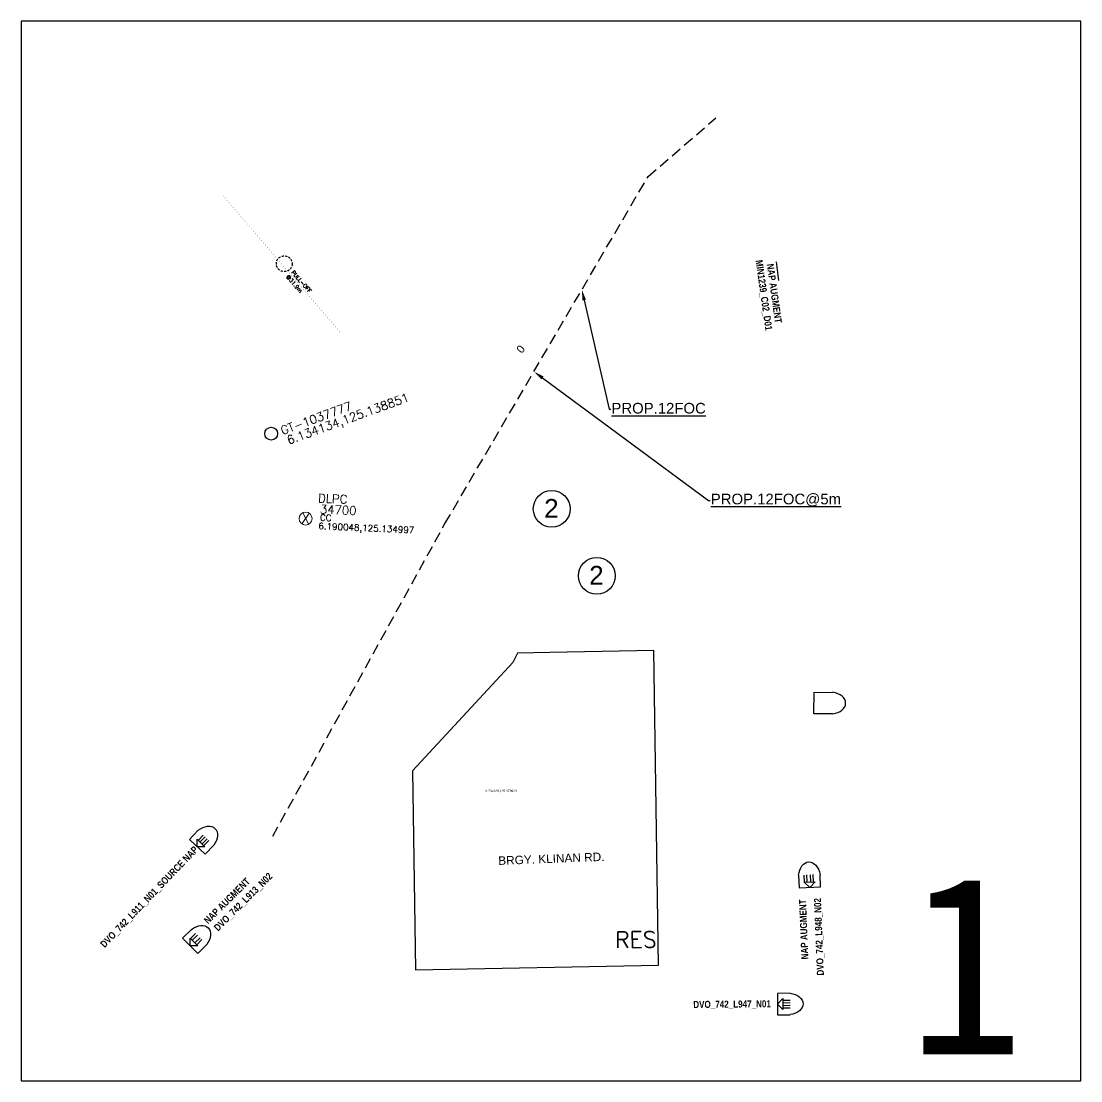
# Model space of a CAD drawing. Header units: metres. Extents: x 0 to 13977865, y -133221 to 11617873.
# Drawn here: x 13957031.5 to 13957230.1, y 751339.8 to 751538.4 of the extents above; entities that cross this region are included whole.
import ezdxf
from ezdxf import colors
from ezdxf.entities.mleader import LeaderData, LeaderLine
from ezdxf.enums import TextEntityAlignment as Align
from ezdxf.lldxf.tags import DXFTag
from ezdxf.math import Vec2, Vec3

# ---------------------------------------------------------------- set-up
doc = ezdxf.new("R2010")
doc.units = ezdxf.units.M
doc.header["$MEASUREMENT"] = 0
doc.linetypes.add('AERCAB', pattern=[3, 2, -1])
doc.linetypes.add('DEFERRED', pattern=[3.5, 2.25, -1.25])
for name, color, linetype in [('1 CORE PRECONNECTED CABLE', 10, 'Continuous'), ('4', 7, 'Continuous'), ('EXPOLE', 7, 'Continuous'), ('GRIDS', 251, 'Continuous'), ('LOT BOUNDARY', 8, 'Continuous'), ('NAP', 6, 'Continuous'), ('NAP BOUNDARY', 5, 'NAP_BOUNDARY'), ('NEW NAP', 1, 'Continuous'), ('P-AERIAL_FOC', 1, 'AERCAB'), ('p-mh', 1, 'Continuous'), ('p-off', 1, 'Continuous'), ('RTA', 7, 'Continuous'), ('SPAN(METER)', 10, 'Continuous'), ('STREET NAME', 2, 'Continuous'), ('t-block', 7, 'Continuous'), ('X(GT)-POLE', 5, 'Continuous'), ('X-MERALCO-MANILA', 5, 'Continuous'), ('x-mh', 5, 'Continuous'), ('X-POFF', 5, 'Continuous'), ('X-POLE', 5, 'Continuous')]:
    doc.layers.add(name, color=color, linetype=linetype)
doc.layers.add('P-POFF', color=1, linetype='Continuous', lineweight=30)
doc.styles.add('BOLD', font='swisscbo.ttf')
doc.styles.add('ROMANS', font='romans')
doc.styles.add('SIMPLEX', font='simplex')
doc.styles.get("Standard").update_dxf_attribs({"font": 'arial.ttf'})
doc.styles.add('样式 1', font='SimSun.ttf')
tags = doc.linetypes.add('NAP_BOUNDARY', pattern='A,3,-1,["NAP",Standard,S=0.4,R=0,X=-0.73,Y=-0.2],-0.6', length=4.6).pattern_tags.tags
tags[6] = DXFTag(74, 10)

# ---------------------------------------------------------------- blocks, each defined once
blk = doc.blocks.new('AS-BUILT NAP')
at = {"layer": '4', "color": 5, "linetype": 'Continuous'}
for p, q in [((-2.09, -2.57), (-2.06, 2.46)), ((-2.06, 2.46), (0.89, 2.44)), ((0.86, -2.59), (-2.09, -2.57))]:
    blk.add_line(p, q, dxfattribs=at)
for points in [[(-2.08, -0.06), (-0.81, -1.34), (-0.8, 1.21), (-2.08, -0.06)], [(-0.8, 0.82), (0.88, 0.81)], [(-0.8, 0.25), (0.88, 0.24)], [(-0.81, -0.95), (0.87, -0.96)], [(-0.8, -0.38), (0.87, -0.39)]]:
    blk.add_lwpolyline(points, dxfattribs=at)
blk.add_ellipse((0.2, -0.07), major_axis=(3.7, -0.02), ratio=0.690295, start_param=4.896406, end_param=7.669965, dxfattribs=at)
at = {"style": 'BOLD'}
for tag, p in [('QCY18', (-0.85, 7.25)), ('MHNO', (-0.85, 4.89))]:
    blk.add_attdef(tag, text='', height=1.65, rotation=359.6755, dxfattribs=at).set_placement(p, align=Align.BOTTOM_CENTER)
at = {"color": 5, "style": 'BOLD'}
blk.add_attdef('MHTYPE', text='', height=1.65, rotation=359.6755, dxfattribs=at).set_placement((-0.86, 2.41), align=Align.BOTTOM_CENTER)
blk = doc.blocks.new('CONVERGE NAP PROPOSED')
at = {"layer": 'NEW NAP', "linetype": 'Continuous'}
for p, q in [((-184.38, -218.01), (-181.43, -218.01)), ((-184.38, -223.03), (-184.38, -218.01)), ((-181.43, -223.03), (-184.38, -223.03))]:
    blk.add_line(p, q, dxfattribs=at)
for points in [[(-184.38, -220.52), (-183.11, -221.79), (-183.11, -219.25), (-184.38, -220.52)], [(-183.11, -219.63), (-181.43, -219.63)], [(-183.11, -220.21), (-181.43, -220.21)], [(-183.11, -221.11), (-181.43, -221.11)], [(-183.11, -221.69), (-181.43, -221.69)]]:
    blk.add_lwpolyline(points, dxfattribs=at)
blk.add_ellipse((-182.11, -220.52), major_axis=(3.7, 0), ratio=0.690295, start_param=4.896406, end_param=7.669965, dxfattribs=at)
at = {"layer": 'p-mh', "style": 'SIMPLEX'}
for tag, p in [('MHNO', (-183.18, -215.57)), ('MHTYPE', (-183.18, -218.04))]:
    blk.add_attdef(tag, text='', height=1.65, dxfattribs=at).set_placement(p, align=Align.BOTTOM_CENTER)
blk = doc.blocks.new('x-POLE')
at = {"layer": 'X(GT)-POLE'}
blk.add_circle((0, 0), 1.5, dxfattribs=at)
at = {"layer": 'X(GT)-POLE', "color": 7, "style": 'SIMPLEX'}
blk.add_attdef('POLNO', (3.01, -5.12), '', height=2, dxfattribs=at)
blk = doc.blocks.new('RTA')
at = {"layer": 'RTA', "color": 5}
blk.add_circle((13970732.37, 788197.14), 3.45, dxfattribs=at)
blk.add_attdef('#', text='', height=3.49).set_placement((13970732.31, 788195.5), align=Align.CENTER)
blk = doc.blocks.new('P-POFF')
at = {"layer": 'X-POFF', "color": 1, "linetype": 'DEFERRED', "ltscale": 0.5}
blk.add_circle((0, 0), 4, dxfattribs=at)
at = {"layer": 'X-POFF', "color": 5, "linetype": 'DEFERRED', "style": 'SIMPLEX'}
for tag, p in [('POFF', (6.19, 4.51)), ('HGT', (6.19, 1.46))]:
    blk.add_attdef(tag, p, '', height=2, dxfattribs=at)
blk = doc.blocks.new('Dummy NAP')
at = {"layer": 'P-AERIAL_FOC', "color": 250}
for tag, p in [('HOMINGPLAID', (-1245.87, 1607.27)), ('SITEPLAID', (-1240.78, 1602.45)), ('C0D0', (-1231.6, 1597.35))]:
    blk.add_attdef(tag, p, '', height=4.61, dxfattribs=at)
blk = doc.blocks.new('EPOLE')
at = {"layer": 'X-MERALCO-MANILA', "lineweight": 0, "ltscale": 0.5}
blk.add_circle((0.01, -0.05), 1.52, dxfattribs=at)
at = {"layer": 'EXPOLE', "color": 5, "style": 'SIMPLEX'}
blk.add_text('X', height=2.5, rotation=359.1747, dxfattribs=at).set_placement((0, -0.03), align=Align.MIDDLE)
at = {"layer": 'EXPOLE', "style": 'SIMPLEX'}
blk.add_attdef('POLNO', (1.78, -1.04), '', height=2, dxfattribs=at)

msp = doc.modelspace()

# ---------------------------------------------------------------- linework, layer by layer
at = {"color": 5}
msp.add_lwpolyline([(13957069.38, 751505.65, 0.02, 0.02, 0), (13957091.51, 751479.84, 0, 0, 0)], format="xyseb", dxfattribs=at)
at = {"layer": '4', "color": 1, "linetype": 'Continuous'}
for p, q in [((13957173.54, 751489.78), (13957173.13, 751493.25)), ((13957183.63, 751408.54), (13957180.13, 751408.56))]:
    msp.add_line(p, q, dxfattribs=at)
msp.add_lwpolyline([(13957180.13, 751408.55), (13957180.15, 751412.58), (13957183.65, 751412.57)], dxfattribs=at)
msp.add_ellipse((13957183.1, 751410.56), major_axis=(2.97, -0.01), ratio=0.690295, start_param=4.896406, end_param=7.669965, dxfattribs=at)
at = {"layer": 'GRIDS', "color": 4, "linetype": 'Continuous', "transparency": 33554687}
msp.add_lwpolyline([(13957031.53, 751339.75), (13957230.15, 751339.75), (13957230.15, 751538.38), (13957031.53, 751538.38)], close=True, dxfattribs=at)
at = {"layer": 'NAP BOUNDARY'}
msp.add_lwpolyline([(13957104.89, 751397.86), (13957105.45, 751360.58), (13957124.94, 751360.95), (13957131.51, 751361.07), (13957151.01, 751361.44), (13957150.1, 751420.43), (13957130.6, 751420.07), (13957124.57, 751419.91), (13957123.67, 751418.18)], close=True, dxfattribs=at)
at = {"layer": 'P-AERIAL_FOC'}
msp.add_lwpolyline([(13957078.68, 751385.62), (13957110.96, 751444.21), (13957149.02, 751509.24), (13957161.75, 751520.24)], dxfattribs=at)

# ---------------------------------------------------------------- block references
ref = msp.add_blockref('Dummy NAP', (11703360.23, 11616715.38), dxfattribs=dict(xscale=0.7974615441699044, yscale=0.7974615441699044, zscale=0.7974615441699044, rotation=278.3889119610441))
ref.add_attrib('MHTYPE', 'NAP AUGMENT', dxfattribs={"color": 1, "height": 1.3157, "rotation": 278.0645, "style": 'BOLD'}).set_placement((13957171.66, 751487.21), align=Align.BOTTOM_CENTER)
ref.add_attrib('MHTYPE', 'MIN1239_C02_D01', dxfattribs={"color": 1, "height": 1.3157, "rotation": 278.0645, "style": 'BOLD'}).set_placement((13957169.72, 751486.88), align=Align.BOTTOM_CENTER)
at = {"layer": 'NAP', "color": 1}
ref = msp.add_blockref('AS-BUILT NAP', (13957065.73, 751384.77), dxfattribs=dict(at, xscale=-0.8000000000000014, yscale=0.8000000000000017, zscale=0.8000000000000017, rotation=225.796827218386))
ref.add_attrib('MHNO', 'DVO_742_L911_N01_SOURCE NAP', dxfattribs={"layer": 'p-mh', "color": 5, "height": 1.3199, "rotation": 46.1213, "style": 'BOLD'}).set_placement((13957056.27, 751373.51), align=Align.BOTTOM_CENTER)
ref = msp.add_blockref('AS-BUILT NAP', (13957174.96, 751354.1), dxfattribs=dict(at, xscale=-0.8000000000000013, yscale=0.8000000000000017, zscale=0.8000000000000017, rotation=180.2250411043076))
ref.add_attrib('MHNO', 'DVO_742_L947_N01', dxfattribs={"layer": 'p-mh', "color": 5, "height": 1.3199, "rotation": 0.5495, "style": 'BOLD'}).set_placement((13957164.79, 751353.07), align=Align.BOTTOM_CENTER)
at = {"layer": 'NEW NAP'}
ref = msp.add_blockref('CONVERGE NAP PROPOSED', (13957349.87, 751530.29), dxfattribs=dict(at, xscale=-0.8000000000000003, yscale=0.8000000000000003, zscale=0.8000000000000003, rotation=272.2377413755626))
ref.add_attrib('MHTYPE', 'DVO_742_L948_N02', dxfattribs={"layer": 'p-mh', "color": 0, "height": 1.3199, "rotation": 92.2377, "style": 'BOLD'}).set_placement((13957182.11, 751366.79), align=Align.BOTTOM_CENTER)
ref.add_attrib('MHNO', 'NAP AUGMENT', dxfattribs={"layer": 'x-mh', "color": 0, "height": 1.3199, "rotation": 92.2377, "style": 'BOLD'}).set_placement((13957179.26, 751368.17), align=Align.BOTTOM_CENTER)
ref = msp.add_blockref('CONVERGE NAP PROPOSED', (13957292.18, 751343.8), dxfattribs=dict(at, xscale=-0.8000000000000002, yscale=0.8000000000000003, zscale=0.8000000000000003, rotation=224.7969401068667))
ref.add_attrib('MHTYPE', 'DVO_742_L913_N02', dxfattribs={"layer": 'p-mh', "color": 0, "height": 1.3199, "rotation": 44.7969, "style": 'BOLD'}).set_placement((13957073.86, 751372.55), align=Align.BOTTOM_CENTER)
ref.add_attrib('MHNO', 'NAP AUGMENT', dxfattribs={"layer": 'x-mh', "color": 0, "height": 1.3199, "rotation": 44.7969, "style": 'BOLD'}).set_placement((13957070.83, 751372.74), align=Align.BOTTOM_CENTER)
at = {"layer": 'p-off'}
ref = msp.add_blockref('P-POFF', (13957080.84, 751492.91), dxfattribs=dict(at, xscale=0.3703966174924589, yscale=0.3703966174924589, zscale=0.3703966174924589, rotation=311.1869269379237))
ref.add_attrib('POFF', 'PULL-OFF', (13957082.09, 751491.24), dxfattribs={"layer": 'P-POFF', "color": 7, "linetype": 'DEFERRED', "height": 0.741, "rotation": 311.1869, "style": 'SIMPLEX'})
ref.add_attrib('HGT', '@31.9m', (13957081.12, 751490.42), dxfattribs={"layer": 'P-POFF', "color": 7, "linetype": 'DEFERRED', "height": 0.741, "rotation": 311.1869, "style": 'SIMPLEX'})
at = {"layer": 'RTA'}
for p in [(-13601.4, -36750.18), (-13592.95, -36762.72)]:
    msp.add_blockref('RTA', p, dxfattribs=at).add_auto_attribs({'#': '2'})
at = {"layer": 'X-POLE'}
ref = msp.add_blockref('x-POLE', (13957078.39, 751461.07), dxfattribs=dict(at, xscale=0.804738219312648, yscale=0.804738219312648, zscale=0.804738219312648, rotation=19.89214122546229))
ref.add_attrib('POLNO', 'GT-1037777', (13957080.5, 751460.82), dxfattribs={"color": 7, "height": 1.609, "rotation": 19.8921, "style": 'SIMPLEX'})
ref.add_attrib('POLHGT', '6.134134,125.138851', (13957081.67, 751459), dxfattribs={"color": 7, "height": 1.6095, "rotation": 19.8921, "style": 'SIMPLEX'})
ref = msp.add_blockref('EPOLE', (13957084.83, 751445.19), dxfattribs=dict(at, xscale=0.8000000000000006, yscale=0.8000000000000006, zscale=0.8000000000000006, rotation=357.475527770401))
ref.add_attrib('OWNER', 'DLPC', (13957087.15, 751448.18), dxfattribs={"color": 7, "height": 1.6, "rotation": 357.4755, "style": 'SIMPLEX'})
ref.add_attrib('POLNO', '34700', (13957087.5, 751446.12), dxfattribs={"color": 7, "height": 1.6, "rotation": 357.4755, "style": 'SIMPLEX'})
ref.add_attrib('TYPE', 'CC', (13957087.52, 751444.75), dxfattribs={"color": 7, "height": 1.2, "rotation": 357.4755, "style": 'SIMPLEX'})
ref.add_attrib('DA', '6.190048,125.134997', (13957087.21, 751443.17), dxfattribs={"color": 7, "height": 1.2, "rotation": 357.4755, "style": 'SIMPLEX'})

# ---------------------------------------------------------------- texts
msp.add_text('0', height=1.5, rotation=51.1811).set_placement((13957125.15, 751476.91), align=Align.MIDDLE_CENTER)
at = {"layer": 'LOT BOUNDARY', "insert": (13957146.73, 751367.73), "char_height": 3.024, "width": 55.2712, "attachment_point": 2, "rotation": 0.6682, "style": 'ROMANS'}
msp.add_mtext('RES', dxfattribs=at)
at = {"layer": 'SPAN(METER)', "color": 2, "linetype": 'DEFERRED', "transparency": 33554687, "insert": (13957118.56, 751394.3), "char_height": 0.4323, "attachment_point": 1}
msp.add_mtext_dynamic_manual_height_columns('6.734328,125.378923', width=10.0722, gutter_width=2.16, heights=[0], dxfattribs=at)
at = {"layer": 'STREET NAME', "insert": (13957120.92, 751381.8), "char_height": 1.5842, "attachment_point": 1, "rotation": 2.2137}
msp.add_mtext_dynamic_manual_height_columns('BRGY. KLINAN RD.', width=24.9774, gutter_width=7.92, heights=[0], dxfattribs=at)
at = {"layer": 't-block', "insert": (13957208.63, 751378.2), "char_height": 33.4924, "width": 97.0509, "attachment_point": 2, "style": '样式 1'}
msp.add_mtext('\\pxsm0.9;{\\W0.95;1}', dxfattribs=at)

# ---------------------------------------------------------------- leaders
at = {"layer": '1 CORE PRECONNECTED CABLE', "transparency": 33554687}
ml = msp.add_multileader_mtext('Standard', dxfattribs=at)
ml.set_content('{\\LPROP.12FOC}', color=256)
ml.set_leader_properties()
ml.build(insert=Vec2(0, 0))
ml.multileader.update_dxf_attribs({"dogleg_length": 0.36, "arrow_head_size": 2})
ctx = ml.context
ctx.base_point, ctx.char_height, ctx.arrow_head_size, ctx.landing_gap_size, ctx.plane_origin = Vec3(13957142.07, 751465.63), 2, 2, 0.09, Vec3(13957165.95, 751433.59)
notes = []
notes.append((ctx, [(0, (1, 1, 0), (13957141.71, 751465.63), (1, 0), 0.36, [(0, [(13957136.62, 751488.05)], 0, [])])]))
ctx.mtext.insert, ctx.mtext.flow_direction = Vec3(13957142.16, 751466.83), 5
ml = msp.add_multileader_mtext('Standard', dxfattribs=at)
ml.set_content('{\\LPROP.12FOC@5m}', color=256)
ml.set_leader_properties()
ml.build(insert=Vec2(0, 0))
ml.multileader.update_dxf_attribs({"dogleg_length": 0.36, "arrow_head_size": 2})
ctx = ml.context
ctx.base_point, ctx.char_height, ctx.arrow_head_size, ctx.landing_gap_size, ctx.plane_origin = Vec3(13957160.7, 751448.52), 2, 2, 0.09, Vec3(13957167.52, 751392.94)
notes.append((ctx, [(0, (1, 1, 0), (13957160.34, 751448.52), (1, 0), 0.36, [(0, [(13957127.64, 751472.7)], 0, [])])]))
ctx.mtext.insert, ctx.mtext.flow_direction = Vec3(13957160.79, 751449.81), 5
for ctx, leaders in notes:
    for number, flags, end, landing, length, lines in leaders:
        leader = LeaderData()
        leader.index, (leader.has_last_leader_line, leader.has_dogleg_vector, leader.attachment_direction) = number, flags
        leader.last_leader_point, leader.dogleg_vector, leader.dogleg_length = Vec3(end), Vec3(landing), length
        for number, points, colour, breaks in lines:
            line = LeaderLine()
            line.index, line.vertices, line.color, line.breaks = number, Vec3.list(points), colors.encode_raw_color(colour), breaks
            leader.lines.append(line)
        ctx.leaders.append(leader)

doc.saveas('drawing.dxf')
